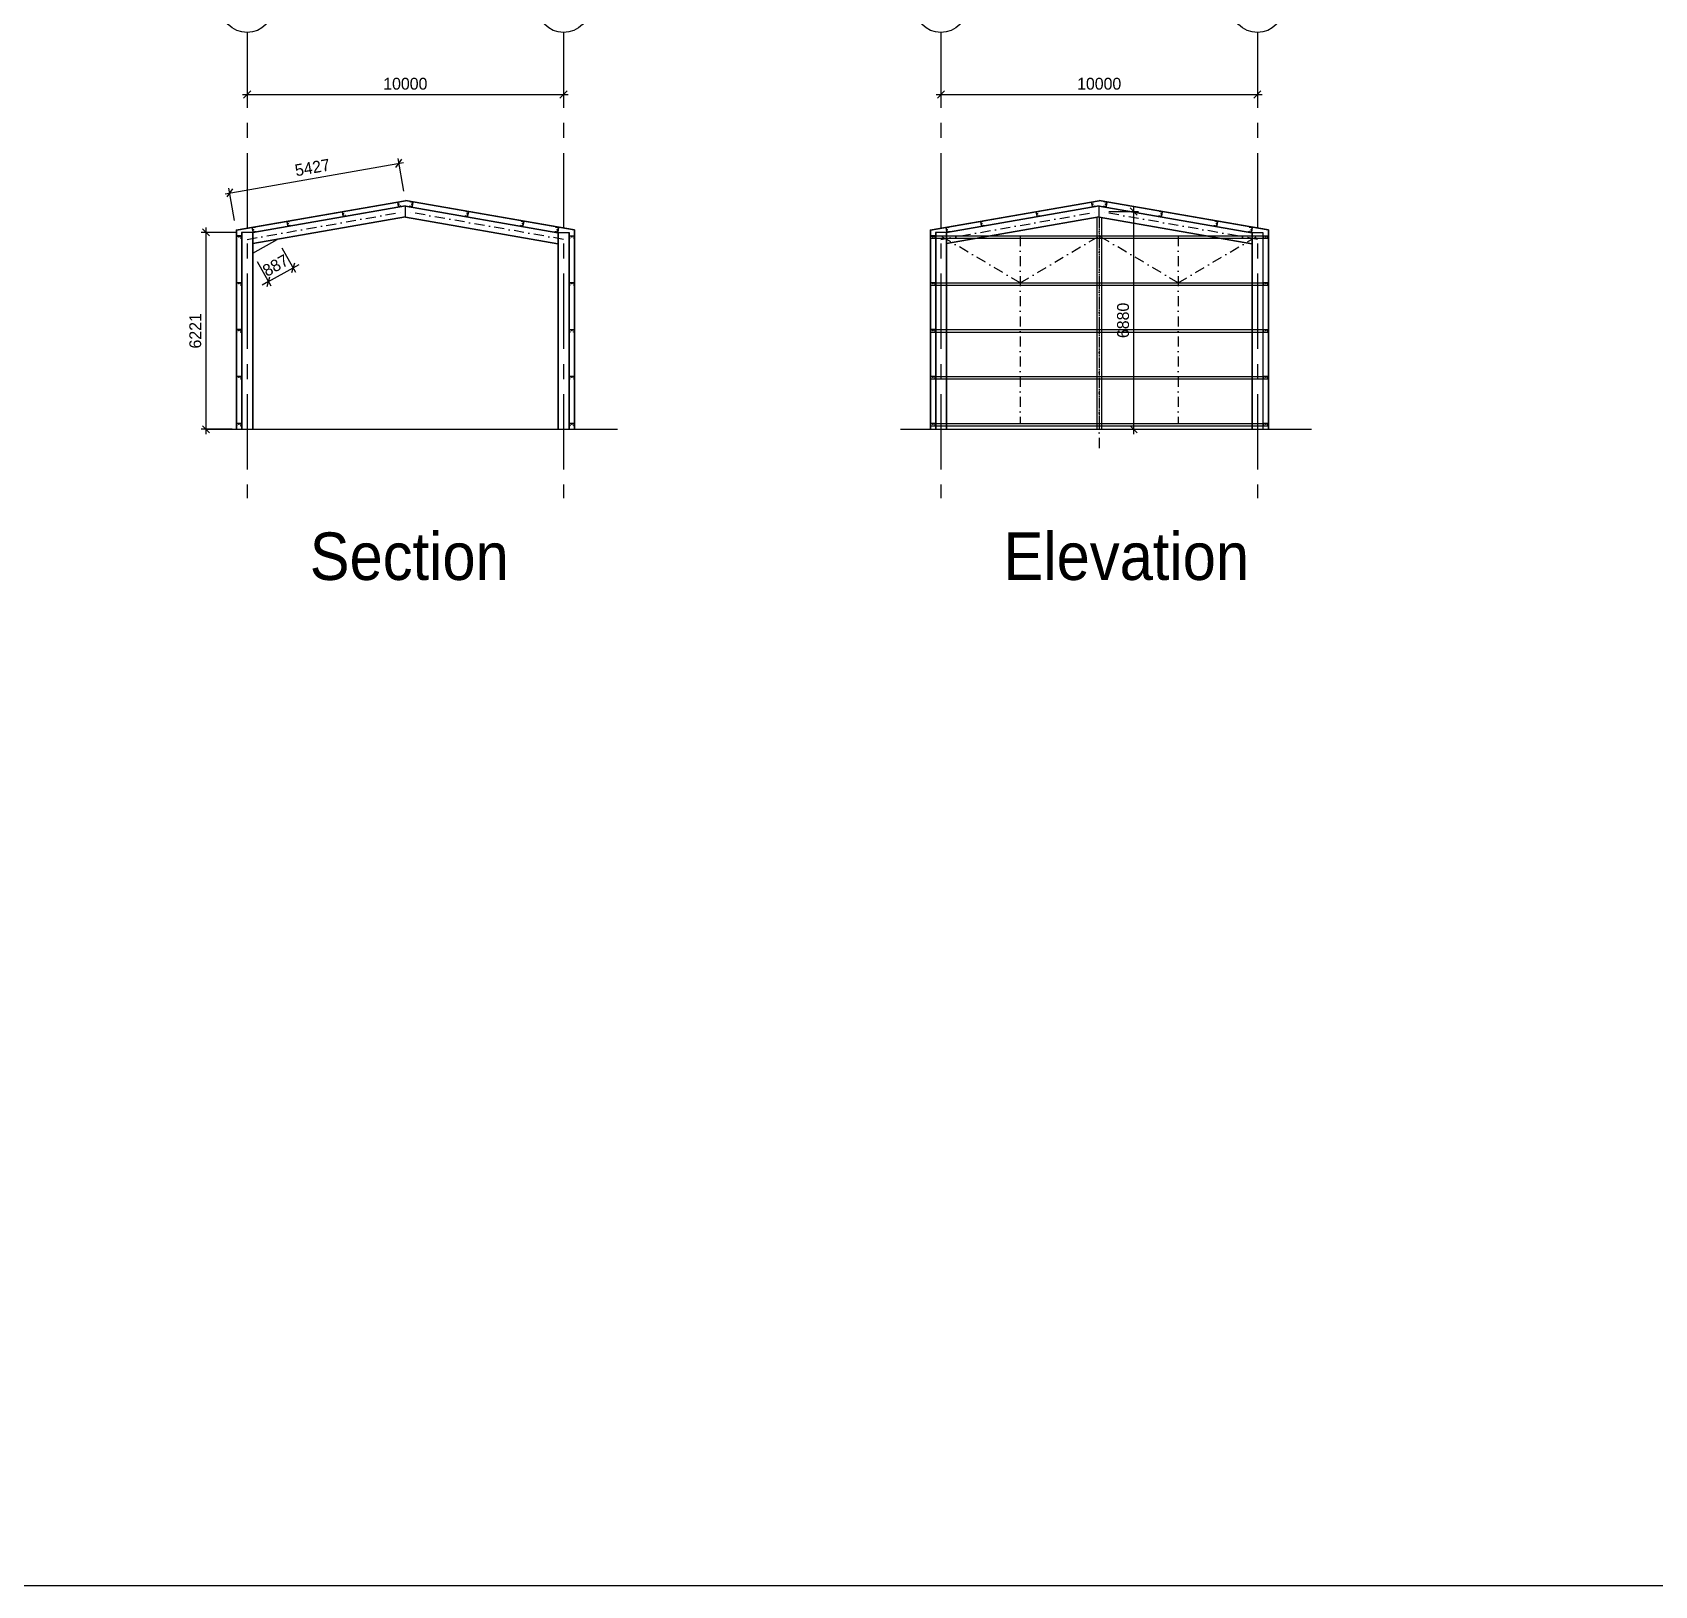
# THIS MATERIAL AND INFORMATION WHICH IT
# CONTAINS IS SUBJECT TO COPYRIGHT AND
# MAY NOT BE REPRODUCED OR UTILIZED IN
# Model space of a CAD drawing. Header units: millimetres. Extents: x 14826 to 271325, y -311366 to 51265.
# Drawn here: x 128045 to 179307, y -311366 to -262290 of the extents above; entities that cross this region are included whole.
import ezdxf

# ---------------------------------------------------------------- set-up
doc = ezdxf.new("R2010")
doc.units = ezdxf.units.MM
for name, pattern in [('CENTER', [50.8, 31.75, -6.35, 6.35, -6.35]), ('DASHDOT', [25.4, 12.7, -6.35, 0, -6.35]), ('Hidden', [7.14375, 4.7625, -2.38125])]:
    doc.linetypes.add(name, pattern=pattern)
for name, color, linetype in [('AFR-STEEL SECTIONS', 3, 'Continuous'), ('AUR-CENTRELINES', 6, 'DASHDOT'), ('AUR-DIMS', 7, 'Continuous'), ('AUR-GRID CIRC', 3, 'Continuous'), ('AUR-GRIDS', 7, 'CENTER'), ('AUR-SECTIONS', 3, 'Continuous')]:
    doc.layers.add(name, color=color, linetype=linetype)
doc.layers.add('G-ANNO-TEXT', color=7, linetype='Continuous', lineweight=9)
doc.styles.add('Arial_4', font='arial.ttf', dxfattribs={"width": 0.9, "height": 700})
doc.dimstyles.new('1-150', dxfattribs={"dimscale": 150, "dimtxt": 2.5, "dimasz": 1.5, "dimexe": 1, "dimexo": 2, "dimgap": 1, "dimtad": 1, "dimdec": 0, "dimzin": 0, "dimdsep": 46, "dimtxsty": 'Standard', "dimblk": 'OBLIQUE', "dimcen": 0, "dimdle": 1, "dimclrd": 7, "dimclre": 7, "dimclrt": 3, "dimadec": 0, "dimazin": 0, "dimtfac": 1, "dimtdec": 0, "dimtix": 1, "dimtmove": 2, "dimatfit": 0, "dimfxl": 6.5, "dimfxlon": 1, "dimtolj": 1, "dimtzin": 0, "dimarcsym": 0})

# ---------------------------------------------------------------- blocks, each defined once
blk = doc.blocks.new('_Oblique')
at = {"color": 0, "linetype": 'ByBlock', "lineweight": -2}
blk.add_line((-0.5, -0.5), (0.5, 0.5), dxfattribs=at)
blk = doc.blocks.new('*D188')
at = {"layer": 'AUR-DIMS', "color": 7, "lineweight": -2, "ltscale": 75, "transparency": 16777216}
for p, q in [((134829, -263449), (134829, -264400)), ((144829, -263944), (144829, -264400)), ((134679, -264250), (144979, -264250))]:
    blk.add_line(p, q, dxfattribs=at)
at = {"layer": 'Defpoints', "color": 0, "ltscale": 75, "transparency": 16777216}
for p in [(134829, -263149), (144829, -263644), (144829, -264250)]:
    blk.add_point(p, dxfattribs=at)
at = {"layer": 'AUR-DIMS', "color": 7, "lineweight": -2, "ltscale": 75, "transparency": 16777216, "xscale": 225, "yscale": 225, "zscale": 225, "rotation": 180}
blk.add_blockref('_Oblique', (134829, -264250), dxfattribs=at)
at = {"layer": 'AUR-DIMS', "color": 7, "lineweight": -2, "ltscale": 75, "transparency": 16777216, "xscale": 225, "yscale": 225, "zscale": 225}
blk.add_blockref('_Oblique', (144829, -264250), dxfattribs=at)
at = {"layer": 'AUR-DIMS', "color": 3, "ltscale": 75, "transparency": 16777216, "insert": (139829, -263913), "char_height": 375, "attachment_point": 5}
blk.add_mtext('\\A1;10000', dxfattribs=at)
blk = doc.blocks.new('*D193')
at = {"layer": 'AUR-DIMS', "color": 7, "lineweight": -2, "ltscale": 75, "transparency": 16777216}
for p, q in [((156756, -263449), (156756, -264400)), ((166756, -263944), (166756, -264400)), ((156606, -264250), (166906, -264250))]:
    blk.add_line(p, q, dxfattribs=at)
at = {"layer": 'Defpoints', "color": 0, "ltscale": 75, "transparency": 16777216}
for p in [(156756, -263149), (166756, -263644), (166756, -264250)]:
    blk.add_point(p, dxfattribs=at)
at = {"layer": 'AUR-DIMS', "color": 7, "lineweight": -2, "ltscale": 75, "transparency": 16777216, "xscale": 225, "yscale": 225, "zscale": 225, "rotation": 180}
blk.add_blockref('_Oblique', (156756, -264250), dxfattribs=at)
at = {"layer": 'AUR-DIMS', "color": 7, "lineweight": -2, "ltscale": 75, "transparency": 16777216, "xscale": 225, "yscale": 225, "zscale": 225}
blk.add_blockref('_Oblique', (166756, -264250), dxfattribs=at)
at = {"layer": 'AUR-DIMS', "color": 3, "ltscale": 75, "transparency": 16777216, "insert": (161756, -263913), "char_height": 375, "attachment_point": 5}
blk.add_mtext('\\A1;10000', dxfattribs=at)
blk = doc.blocks.new('*D198')
at = {"layer": 'AUR-DIMS', "color": 7, "lineweight": -2, "ltscale": 75, "transparency": 16777216}
for p, q in [((134505, -268608), (133380, -268608)), ((133530, -274979), (133530, -268458)), ((134353, -274829), (133380, -274829))]:
    blk.add_line(p, q, dxfattribs=at)
at = {"layer": 'Defpoints', "color": 0, "ltscale": 75, "transparency": 16777216}
for p in [(133530, -268608), (134829, -268608), (134653, -274829)]:
    blk.add_point(p, dxfattribs=at)
at = {"layer": 'AUR-DIMS', "color": 7, "lineweight": -2, "ltscale": 75, "transparency": 16777216, "xscale": 225, "yscale": 225, "zscale": 225}
for p, rotation in [((133530, -268608), 90), ((133530, -274829), 270)]:
    blk.add_blockref('_Oblique', p, dxfattribs=dict(at, rotation=rotation))
at = {"layer": 'AUR-DIMS', "color": 3, "ltscale": 75, "transparency": 16777216, "insert": (133193, -271719), "char_height": 375, "attachment_point": 5, "rotation": 90}
blk.add_mtext('\\A1;6221', dxfattribs=at)
blk = doc.blocks.new('*D199')
at = {"layer": 'AUR-DIMS', "color": 7, "lineweight": -2, "ltscale": 75, "transparency": 16777216}
for p, q in [((162056, -267949), (162999, -267949)), ((162849, -274979), (162849, -267799)), ((162129, -274829), (162999, -274829))]:
    blk.add_line(p, q, dxfattribs=at)
at = {"layer": 'Defpoints', "color": 0, "ltscale": 75, "transparency": 16777216}
for p in [(161756, -267949), (162849, -267949), (161829, -274829)]:
    blk.add_point(p, dxfattribs=at)
at = {"layer": 'AUR-DIMS', "color": 7, "lineweight": -2, "ltscale": 75, "transparency": 16777216, "xscale": 225, "yscale": 225, "zscale": 225}
for p, rotation in [((162849, -267949), 90), ((162849, -274829), 270)]:
    blk.add_blockref('_Oblique', p, dxfattribs=dict(at, rotation=rotation))
at = {"layer": 'AUR-DIMS', "color": 3, "ltscale": 75, "transparency": 16777216, "insert": (162512, -271389), "char_height": 375, "attachment_point": 5, "rotation": 90}
blk.add_mtext('\\A1;6880', dxfattribs=at)
blk = doc.blocks.new('*D200')
at = {"layer": 'AUR-DIMS', "color": 7, "lineweight": -2, "ltscale": 75, "transparency": 16777216}
for p, q in [((135925, -269097), (136354, -269862)), ((135152, -269530), (135580, -270295)), ((136280, -269731), (136477, -269621)), ((135507, -270164), (136280, -269731)), ((135507, -270164), (135310, -270274))]:
    blk.add_line(p, q, dxfattribs=at)
at = {"layer": 'Defpoints', "color": 0, "ltscale": 75, "transparency": 16777216}
for p in [(135779, -268835), (135005, -269268), (136280, -269731)]:
    blk.add_point(p, dxfattribs=at)
at = {"layer": 'AUR-DIMS', "color": 7, "lineweight": -2, "ltscale": 75, "transparency": 16777216, "xscale": 225, "yscale": 225, "zscale": 225}
for p, rotation in [((136280, -269731), 209.2401243243858), ((135507, -270164), 29.24012432438585)]:
    blk.add_blockref('_Oblique', p, dxfattribs=dict(at, rotation=rotation))
at = {"layer": 'AUR-DIMS', "color": 3, "ltscale": 75, "transparency": 16777216, "insert": (135729, -269653), "char_height": 375, "attachment_point": 5, "rotation": 29.2401}
blk.add_mtext('\\A1;887', dxfattribs=at)
blk = doc.blocks.new('*D202')
at = {"layer": 'AUR-DIMS', "color": 7, "lineweight": -2, "ltscale": 75, "transparency": 16777216}
for p, q in [((134131, -267385), (139772, -266400)), ((139778, -267303), (139599, -266278)), ((134432, -268236), (134253, -267211))]:
    blk.add_line(p, q, dxfattribs=at)
at = {"layer": 'Defpoints', "color": 0, "ltscale": 75, "transparency": 16777216}
for p in [(139625, -266426), (139829, -267598), (134483, -268531)]:
    blk.add_point(p, dxfattribs=at)
at = {"layer": 'AUR-DIMS', "color": 7, "lineweight": -2, "ltscale": 75, "transparency": 16777216, "xscale": 225, "yscale": 225, "zscale": 225}
for p, rotation in [((139625, -266426), 9.901306340445664), ((134279, -267359), 189.9013063404457)]:
    blk.add_blockref('_Oblique', p, dxfattribs=dict(at, rotation=rotation))
at = {"layer": 'AUR-DIMS', "color": 3, "ltscale": 75, "transparency": 16777216, "insert": (136894, -266560), "char_height": 375, "attachment_point": 5, "rotation": 9.9013}
blk.add_mtext('\\A1;5427', dxfattribs=at)

msp = doc.modelspace()

# ---------------------------------------------------------------- linework, layer by layer
at = {"color": 1}
for p, q in [((134483.3, -268531.4), (139829.3, -267598.3)), ((134493.3, -268539.8), (139829.3, -267608.4)), ((145175.3, -268531.4), (139829.3, -267598.3)), ((145165.3, -268539.8), (139829.3, -267608.4)), ((156410.4, -268531.4), (161756.4, -267598.3)), ((156420.4, -268539.8), (161756.4, -267608.4)), ((167102.4, -268531.4), (161756.4, -267598.3)), ((167092.4, -268539.8), (161756.4, -267608.4)), ((134483.3, -268531.4), (134483.3, -274829.4)), ((134493.3, -268539.8), (134493.3, -274829.4)), ((145165.3, -268539.8), (145165.3, -274829.4)), ((145175.3, -268531.4), (145175.3, -274829.4)), ((156410.4, -268531.4), (156410.4, -274829.4)), ((156420.4, -268539.8), (156420.4, -274829.4)), ((167092.4, -268539.8), (167092.4, -274829.4)), ((167102.4, -268531.4), (167102.4, -274829.4)), ((135005.3, -269268.2), (135778.9, -268835.2)), ((156425.4, -268720.9), (167087.4, -268720.9)), ((156425.4, -268795.9), (167087.4, -268795.9)), ((156425.4, -270201.2), (167087.4, -270201.2)), ((156425.4, -270276.2), (167087.4, -270276.2)), ((156425.4, -271681.4), (167087.4, -271681.4)), ((156425.4, -271756.4), (167087.4, -271756.4)), ((156425.4, -273161.7), (167087.4, -273161.7)), ((156425.4, -273236.7), (167087.4, -273236.7)), ((156425.4, -274641.9), (167087.4, -274641.9)), ((156425.4, -274716.9), (167087.4, -274716.9))]:
    msp.add_line(p, q, dxfattribs=at)
msp.add_lwpolyline([(239598.5, -223825.1), (26795.1, -223825.1), (26795.1, -311365.6), (239598.5, -311365.6)], close=True, dxfattribs=at)
at = {"layer": 'AFR-STEEL SECTIONS', "color": 3, "linetype": 'Continuous'}
for p, q in [((139829.3, -267770.8), (135005.3, -268612.9)), ((139829.3, -267780.7), (135005.3, -268622.7)), ((137837.9, -267961.1), (137862, -268099)), ((137864, -268098.7), (137839.9, -267960.8)), ((137906, -267944.1), (137842, -267955.3)), ((137842.3, -267957.3), (137906.4, -267946.1)), ((137931.5, -268089.9), (137867.4, -268101.1)), ((137867.8, -268103.1), (137931.8, -268091.9)), ((137909.8, -267948.5), (137912.4, -267963.3)), ((137914.4, -267963), (137911.8, -267948.2)), ((137912.4, -267963.3), (137914.4, -267963)), ((137933.3, -268071.3), (137931.3, -268071.7)), ((137931.3, -268071.7), (137933.9, -268086.5)), ((137935.9, -268086.1), (137933.3, -268071.3)), ((139588, -267655.6), (139612.1, -267793.5)), ((139614, -267793.2), (139590, -267655.3)), ((139656.1, -267638.7), (139592.1, -267649.8)), ((139592.4, -267651.8), (139656.4, -267640.6)), ((139681.5, -267784.5), (139617.5, -267795.6)), ((139617.9, -267797.6), (139681.9, -267786.4)), ((139659.9, -267643.1), (139662.5, -267657.8)), ((139664.5, -267657.5), (139661.9, -267642.7)), ((139662.5, -267657.8), (139664.5, -267657.5)), ((139683.4, -267765.9), (139681.4, -267766.2)), ((139681.4, -267766.2), (139684, -267781)), ((139686, -267780.6), (139683.4, -267765.9)), ((139829.3, -267770.8), (144653.3, -268612.9)), ((139829.3, -268128.2), (139829.3, -267770.8)), ((139829.3, -267780.7), (144653.3, -268622.7)), ((139972.7, -267780.6), (139975.3, -267765.9)), ((139977.3, -267766.2), (139974.7, -267781)), ((139975.3, -267765.9), (139977.3, -267766.2)), ((140040.8, -267797.6), (139976.8, -267786.4)), ((139977.1, -267784.5), (140041.2, -267795.6)), ((139994.2, -267657.5), (139996.8, -267642.7)), ((139996.2, -267657.8), (139994.2, -267657.5)), ((139998.8, -267643.1), (139996.2, -267657.8)), ((140066.3, -267651.8), (140002.2, -267640.6)), ((140002.6, -267638.7), (140066.6, -267649.8)), ((140044.6, -267793.2), (140068.7, -267655.3)), ((140070.7, -267655.6), (140046.6, -267793.5)), ((141722.8, -268086.1), (141725.4, -268071.3)), ((141727.3, -268071.7), (141724.8, -268086.5)), ((141725.4, -268071.3), (141727.3, -268071.7)), ((141790.9, -268103.1), (141726.8, -268091.9)), ((141727.2, -268089.9), (141791.2, -268101.1)), ((141744.3, -267963), (141746.9, -267948.2)), ((141746.2, -267963.3), (141744.3, -267963)), ((141748.8, -267948.5), (141746.2, -267963.3)), ((141816.3, -267957.3), (141752.3, -267946.1)), ((141752.6, -267944.1), (141816.7, -267955.3)), ((141794.7, -268098.7), (141818.8, -267960.8)), ((141820.7, -267961.1), (141796.7, -268099)), ((161756.4, -267770.8), (156932.4, -268612.9)), ((161756.4, -267780.7), (156932.4, -268622.7)), ((159765, -267961.1), (159789, -268099)), ((159791, -268098.7), (159766.9, -267960.8)), ((159833.1, -267944.1), (159769, -267955.3)), ((159769.4, -267957.3), (159833.4, -267946.1)), ((159858.5, -268089.9), (159794.5, -268101.1)), ((159794.8, -268103.1), (159858.8, -268091.9)), ((159836.9, -267948.5), (159839.4, -267963.3)), ((159841.4, -267963), (159838.8, -267948.2)), ((159839.4, -267963.3), (159841.4, -267963)), ((159860.3, -268071.3), (159858.4, -268071.7)), ((159858.4, -268071.7), (159860.9, -268086.5)), ((159862.9, -268086.1), (159860.3, -268071.3)), ((161515, -267655.6), (161539.1, -267793.5)), ((161541.1, -267793.2), (161517, -267655.3)), ((161583.1, -267638.7), (161519.1, -267649.8)), ((161519.4, -267651.8), (161583.5, -267640.6)), ((161608.6, -267784.5), (161544.5, -267795.6)), ((161544.9, -267797.6), (161608.9, -267786.4)), ((161586.9, -267643.1), (161589.5, -267657.8)), ((161591.5, -267657.5), (161588.9, -267642.7)), ((161589.5, -267657.8), (161591.5, -267657.5)), ((161610.4, -267765.9), (161608.4, -267766.2)), ((161608.4, -267766.2), (161611, -267781)), ((161613, -267780.6), (161610.4, -267765.9)), ((161756.4, -267770.8), (166580.4, -268612.9)), ((161756.4, -268128.2), (161756.4, -267770.8)), ((161756.4, -267780.7), (166580.4, -268622.7)), ((161899.7, -267780.6), (161902.3, -267765.9)), ((161904.3, -267766.2), (161901.7, -267781)), ((161902.3, -267765.9), (161904.3, -267766.2)), ((161967.8, -267797.6), (161903.8, -267786.4)), ((161904.1, -267784.5), (161968.2, -267795.6)), ((161921.2, -267657.5), (161923.8, -267642.7)), ((161923.2, -267657.8), (161921.2, -267657.5)), ((161925.8, -267643.1), (161923.2, -267657.8)), ((161993.3, -267651.8), (161929.3, -267640.6)), ((161929.6, -267638.7), (161993.6, -267649.8)), ((161971.7, -267793.2), (161995.7, -267655.3)), ((161997.7, -267655.6), (161973.6, -267793.5)), ((163649.8, -268086.1), (163652.4, -268071.3)), ((163654.4, -268071.7), (163651.8, -268086.5)), ((163652.4, -268071.3), (163654.4, -268071.7)), ((163717.9, -268103.1), (163653.9, -268091.9)), ((163654.2, -268089.9), (163718.2, -268101.1)), ((163671.3, -267963), (163673.9, -267948.2)), ((163673.3, -267963.3), (163671.3, -267963)), ((163675.8, -267948.5), (163673.3, -267963.3)), ((163743.4, -267957.3), (163679.3, -267946.1)), ((163679.7, -267944.1), (163743.7, -267955.3)), ((163721.7, -268098.7), (163745.8, -267960.8)), ((163747.8, -267961.1), (163723.7, -268099)), ((134653.3, -268608.4), (134653.3, -274829.4)), ((135005.3, -268608.4), (134653.3, -268608.4)), ((134663, -268608.4), (134663, -274829.4)), ((134990, -268458.2), (135014.1, -268596.1)), ((135016, -268595.8), (134992, -268457.9)), ((135058.1, -268441.2), (134994.1, -268452.4)), ((134994.4, -268454.4), (135058.4, -268443.2)), ((134995.6, -268608.4), (134995.6, -274829.4)), ((139829.3, -268118.3), (135005.3, -268960.3)), ((139829.3, -268128.2), (135005.3, -268970.2)), ((135005.3, -268608.4), (135005.3, -274829.4)), ((135083.5, -268587), (135019.5, -268598.2)), ((135019.8, -268600.2), (135083.9, -268589)), ((135061.9, -268445.7), (135064.5, -268460.4)), ((135066.4, -268460.1), (135063.9, -268445.3)), ((135064.5, -268460.4), (135066.4, -268460.1)), ((135085.4, -268568.5), (135083.4, -268568.8)), ((135083.4, -268568.8), (135086, -268583.6)), ((135087.9, -268583.2), (135085.4, -268568.5)), ((136087.6, -268266.6), (136111.7, -268404.5)), ((136113.7, -268404.2), (136089.6, -268266.3)), ((136155.7, -268249.6), (136091.7, -268260.8)), ((136092.1, -268262.8), (136156.1, -268251.6)), ((136181.2, -268395.4), (136117.2, -268406.6)), ((136117.5, -268408.6), (136181.5, -268397.4)), ((136159.6, -268254.1), (136162.1, -268268.8)), ((136164.1, -268268.5), (136161.5, -268253.7)), ((136162.1, -268268.8), (136164.1, -268268.5)), ((136183, -268376.9), (136181.1, -268377.2)), ((136181.1, -268377.2), (136183.6, -268392)), ((136185.6, -268391.6), (136183, -268376.9)), ((139829.3, -268118.3), (144653.3, -268960.3)), ((139829.3, -268128.2), (144653.3, -268970.2)), ((143473.1, -268391.6), (143475.6, -268376.9)), ((143477.6, -268377.2), (143475, -268392)), ((143475.6, -268376.9), (143477.6, -268377.2)), ((143541.2, -268408.6), (143477.1, -268397.4)), ((143477.5, -268395.4), (143541.5, -268406.6)), ((143494.6, -268268.5), (143497.1, -268253.7)), ((143496.5, -268268.8), (143494.6, -268268.5)), ((143499.1, -268254.1), (143496.5, -268268.8)), ((143566.6, -268262.8), (143502.6, -268251.6)), ((143502.9, -268249.6), (143567, -268260.8)), ((143545, -268404.2), (143569.1, -268266.3)), ((143571, -268266.6), (143547, -268404.5)), ((144570.7, -268583.2), (144573.3, -268568.5)), ((144575.3, -268568.8), (144572.7, -268583.6)), ((144573.3, -268568.5), (144575.3, -268568.8)), ((144638.8, -268600.2), (144574.8, -268589)), ((144575.1, -268587), (144639.2, -268598.2)), ((144592.2, -268460.1), (144594.8, -268445.3)), ((144594.2, -268460.4), (144592.2, -268460.1)), ((144596.8, -268445.7), (144594.2, -268460.4)), ((144664.3, -268454.4), (144600.2, -268443.2)), ((144600.6, -268441.2), (144664.6, -268452.4)), ((144642.6, -268595.8), (144666.7, -268457.9)), ((144668.7, -268458.2), (144644.6, -268596.1)), ((144653.3, -268608.4), (144653.3, -274829.4)), ((144653.3, -268608.4), (145005.3, -268608.4)), ((144663, -268608.4), (144663, -274829.4)), ((144995.6, -268608.4), (144995.6, -274829.4)), ((145005.3, -268608.4), (145005.3, -274829.4)), ((156580.4, -268608.4), (156580.4, -274829.4)), ((156932.4, -268608.4), (156580.4, -268608.4)), ((156590.1, -268608.4), (156590.1, -274829.4)), ((156917, -268458.2), (156941.1, -268596.1)), ((156943, -268595.8), (156919, -268457.9)), ((156985.1, -268441.2), (156921.1, -268452.4)), ((156921.4, -268454.4), (156985.4, -268443.2)), ((156922.7, -268608.4), (156922.7, -274829.4)), ((161756.4, -268118.3), (156932.4, -268960.3)), ((161756.4, -268128.2), (156932.4, -268970.2)), ((156932.4, -268608.4), (156932.4, -274829.4)), ((157010.6, -268587), (156946.5, -268598.2)), ((156946.9, -268600.2), (157010.9, -268589)), ((156988.9, -268445.7), (156991.5, -268460.4)), ((156993.5, -268460.1), (156990.9, -268445.3)), ((156991.5, -268460.4), (156993.5, -268460.1)), ((157012.4, -268568.5), (157010.4, -268568.8)), ((157010.4, -268568.8), (157013, -268583.6)), ((157015, -268583.2), (157012.4, -268568.5)), ((158014.7, -268266.6), (158038.7, -268404.5)), ((158040.7, -268404.2), (158016.6, -268266.3)), ((158082.8, -268249.6), (158018.7, -268260.8)), ((158019.1, -268262.8), (158083.1, -268251.6)), ((158108.2, -268395.4), (158044.2, -268406.6)), ((158044.5, -268408.6), (158108.6, -268397.4)), ((158086.6, -268254.1), (158089.2, -268268.8)), ((158091.1, -268268.5), (158088.6, -268253.7)), ((158089.2, -268268.8), (158091.1, -268268.5)), ((158110, -268376.9), (158108.1, -268377.2)), ((158108.1, -268377.2), (158110.7, -268392)), ((158112.6, -268391.6), (158110, -268376.9)), ((161683.3, -268140.9), (161683.3, -274829.4)), ((161756.4, -268118.3), (166580.4, -268960.3)), ((161756.4, -268128.2), (166580.4, -268970.2)), ((161829.4, -268140.9), (161829.4, -274829.4)), ((165400.1, -268391.6), (165402.7, -268376.9)), ((165404.6, -268377.2), (165402.1, -268392)), ((165402.7, -268376.9), (165404.6, -268377.2)), ((165468.2, -268408.6), (165404.2, -268397.4)), ((165404.5, -268395.4), (165468.5, -268406.6)), ((165421.6, -268268.5), (165424.2, -268253.7)), ((165423.6, -268268.8), (165421.6, -268268.5)), ((165426.1, -268254.1), (165423.6, -268268.8)), ((165493.6, -268262.8), (165429.6, -268251.6)), ((165429.9, -268249.6), (165494, -268260.8)), ((165472, -268404.2), (165496.1, -268266.3)), ((165498, -268266.6), (165474, -268404.5)), ((166497.8, -268583.2), (166500.3, -268568.5)), ((166502.3, -268568.8), (166499.7, -268583.6)), ((166500.3, -268568.5), (166502.3, -268568.8)), ((166565.9, -268600.2), (166501.8, -268589)), ((166502.2, -268587), (166566.2, -268598.2)), ((166519.2, -268460.1), (166521.8, -268445.3)), ((166521.2, -268460.4), (166519.2, -268460.1)), ((166523.8, -268445.7), (166521.2, -268460.4)), ((166591.3, -268454.4), (166527.3, -268443.2)), ((166527.6, -268441.2), (166591.6, -268452.4)), ((166569.7, -268595.8), (166593.7, -268457.9)), ((166595.7, -268458.2), (166571.6, -268596.1)), ((166580.4, -268608.4), (166580.4, -274829.4)), ((166580.4, -268608.4), (166932.4, -268608.4)), ((166590.1, -268608.4), (166590.1, -274829.4)), ((166922.7, -268608.4), (166922.7, -274829.4)), ((166932.4, -268608.4), (166932.4, -274829.4)), ((134493.3, -268725.9), (134493.3, -268790.9)), ((134495.3, -268790.9), (134495.3, -268725.9)), ((134638.3, -268720.9), (134498.3, -268720.9)), ((134498.3, -268722.9), (134638.3, -268722.9)), ((134513.3, -268793.9), (134498.3, -268793.9)), ((134498.3, -268795.9), (134513.3, -268795.9)), ((134513.3, -268795.9), (134513.3, -268793.9)), ((134638.3, -268793.9), (134623.3, -268793.9)), ((134623.3, -268793.9), (134623.3, -268795.9)), ((134623.3, -268795.9), (134638.3, -268795.9)), ((134641.3, -268725.9), (134641.3, -268790.9)), ((134643.3, -268790.9), (134643.3, -268725.9)), ((145015.3, -268790.9), (145015.3, -268725.9)), ((145017.3, -268725.9), (145017.3, -268790.9)), ((145020.3, -268720.9), (145160.3, -268720.9)), ((145160.3, -268722.9), (145020.3, -268722.9)), ((145020.3, -268793.9), (145035.3, -268793.9)), ((145035.3, -268795.9), (145020.3, -268795.9)), ((145035.3, -268793.9), (145035.3, -268795.9)), ((145145.3, -268795.9), (145145.3, -268793.9)), ((145145.3, -268793.9), (145160.3, -268793.9)), ((145160.3, -268795.9), (145145.3, -268795.9)), ((145163.3, -268790.9), (145163.3, -268725.9)), ((145165.3, -268725.9), (145165.3, -268790.9)), ((156420.4, -268725.9), (156420.4, -268790.9)), ((156422.4, -268790.9), (156422.4, -268725.9)), ((156565.4, -268720.9), (156425.4, -268720.9)), ((156425.4, -268722.9), (156565.4, -268722.9)), ((156440.4, -268793.9), (156425.4, -268793.9)), ((156425.4, -268795.9), (156440.4, -268795.9)), ((156440.4, -268795.9), (156440.4, -268793.9)), ((156565.4, -268793.9), (156550.4, -268793.9)), ((156550.4, -268793.9), (156550.4, -268795.9)), ((156550.4, -268795.9), (156565.4, -268795.9)), ((156568.4, -268725.9), (156568.4, -268790.9)), ((156570.4, -268790.9), (156570.4, -268725.9)), ((166942.4, -268790.9), (166942.4, -268725.9)), ((166944.4, -268725.9), (166944.4, -268790.9)), ((166947.4, -268720.9), (167087.4, -268720.9)), ((167087.4, -268722.9), (166947.4, -268722.9)), ((166947.4, -268793.9), (166962.4, -268793.9)), ((166962.4, -268795.9), (166947.4, -268795.9)), ((166962.4, -268793.9), (166962.4, -268795.9)), ((167072.4, -268795.9), (167072.4, -268793.9)), ((167072.4, -268793.9), (167087.4, -268793.9)), ((167087.4, -268795.9), (167072.4, -268795.9)), ((167090.4, -268790.9), (167090.4, -268725.9)), ((167092.4, -268725.9), (167092.4, -268790.9)), ((134493.3, -270206.2), (134493.3, -270271.2)), ((134495.3, -270271.2), (134495.3, -270206.2)), ((134638.3, -270201.2), (134498.3, -270201.2)), ((134498.3, -270203.2), (134638.3, -270203.2)), ((134513.3, -270274.2), (134498.3, -270274.2)), ((134498.3, -270276.2), (134513.3, -270276.2)), ((134513.3, -270276.2), (134513.3, -270274.2)), ((134638.3, -270274.2), (134623.3, -270274.2)), ((134623.3, -270274.2), (134623.3, -270276.2)), ((134623.3, -270276.2), (134638.3, -270276.2)), ((134641.3, -270206.2), (134641.3, -270271.2)), ((134643.3, -270271.2), (134643.3, -270206.2)), ((145015.3, -270271.2), (145015.3, -270206.2)), ((145017.3, -270206.2), (145017.3, -270271.2)), ((145020.3, -270201.2), (145160.3, -270201.2)), ((145160.3, -270203.2), (145020.3, -270203.2)), ((145020.3, -270274.2), (145035.3, -270274.2)), ((145035.3, -270276.2), (145020.3, -270276.2)), ((145035.3, -270274.2), (145035.3, -270276.2)), ((145145.3, -270276.2), (145145.3, -270274.2)), ((145145.3, -270274.2), (145160.3, -270274.2)), ((145160.3, -270276.2), (145145.3, -270276.2)), ((145163.3, -270271.2), (145163.3, -270206.2)), ((145165.3, -270206.2), (145165.3, -270271.2)), ((156420.4, -270206.2), (156420.4, -270271.2)), ((156422.4, -270271.2), (156422.4, -270206.2)), ((156565.4, -270201.2), (156425.4, -270201.2)), ((156425.4, -270203.2), (156565.4, -270203.2)), ((156440.4, -270274.2), (156425.4, -270274.2)), ((156425.4, -270276.2), (156440.4, -270276.2)), ((156440.4, -270276.2), (156440.4, -270274.2)), ((156565.4, -270274.2), (156550.4, -270274.2)), ((156550.4, -270274.2), (156550.4, -270276.2)), ((156550.4, -270276.2), (156565.4, -270276.2)), ((156568.4, -270206.2), (156568.4, -270271.2)), ((156570.4, -270271.2), (156570.4, -270206.2)), ((166942.4, -270271.2), (166942.4, -270206.2)), ((166944.4, -270206.2), (166944.4, -270271.2)), ((166947.4, -270201.2), (167087.4, -270201.2)), ((167087.4, -270203.2), (166947.4, -270203.2)), ((166947.4, -270274.2), (166962.4, -270274.2)), ((166962.4, -270276.2), (166947.4, -270276.2)), ((166962.4, -270274.2), (166962.4, -270276.2)), ((167072.4, -270276.2), (167072.4, -270274.2)), ((167072.4, -270274.2), (167087.4, -270274.2)), ((167087.4, -270276.2), (167072.4, -270276.2)), ((167090.4, -270271.2), (167090.4, -270206.2)), ((167092.4, -270206.2), (167092.4, -270271.2)), ((134493.3, -271686.4), (134493.3, -271751.4)), ((134495.3, -271751.4), (134495.3, -271686.4)), ((134638.3, -271681.4), (134498.3, -271681.4)), ((134498.3, -271683.4), (134638.3, -271683.4)), ((134641.3, -271686.4), (134641.3, -271751.4)), ((134643.3, -271751.4), (134643.3, -271686.4)), ((145015.3, -271751.4), (145015.3, -271686.4)), ((145017.3, -271686.4), (145017.3, -271751.4)), ((145020.3, -271681.4), (145160.3, -271681.4)), ((145160.3, -271683.4), (145020.3, -271683.4)), ((145163.3, -271751.4), (145163.3, -271686.4)), ((145165.3, -271686.4), (145165.3, -271751.4)), ((156420.4, -271686.4), (156420.4, -271751.4)), ((156422.4, -271751.4), (156422.4, -271686.4)), ((156565.4, -271681.4), (156425.4, -271681.4)), ((156425.4, -271683.4), (156565.4, -271683.4)), ((156568.4, -271686.4), (156568.4, -271751.4)), ((156570.4, -271751.4), (156570.4, -271686.4)), ((166942.4, -271751.4), (166942.4, -271686.4)), ((166944.4, -271686.4), (166944.4, -271751.4)), ((166947.4, -271681.4), (167087.4, -271681.4)), ((167087.4, -271683.4), (166947.4, -271683.4)), ((167090.4, -271751.4), (167090.4, -271686.4)), ((167092.4, -271686.4), (167092.4, -271751.4)), ((134513.3, -271754.4), (134498.3, -271754.4)), ((134498.3, -271756.4), (134513.3, -271756.4)), ((134513.3, -271756.4), (134513.3, -271754.4)), ((134638.3, -271754.4), (134623.3, -271754.4)), ((134623.3, -271754.4), (134623.3, -271756.4)), ((134623.3, -271756.4), (134638.3, -271756.4)), ((145020.3, -271754.4), (145035.3, -271754.4)), ((145035.3, -271756.4), (145020.3, -271756.4)), ((145035.3, -271754.4), (145035.3, -271756.4)), ((145145.3, -271756.4), (145145.3, -271754.4)), ((145145.3, -271754.4), (145160.3, -271754.4)), ((145160.3, -271756.4), (145145.3, -271756.4)), ((156440.4, -271754.4), (156425.4, -271754.4)), ((156425.4, -271756.4), (156440.4, -271756.4)), ((156440.4, -271756.4), (156440.4, -271754.4)), ((156565.4, -271754.4), (156550.4, -271754.4)), ((156550.4, -271754.4), (156550.4, -271756.4)), ((156550.4, -271756.4), (156565.4, -271756.4)), ((166947.4, -271754.4), (166962.4, -271754.4)), ((166962.4, -271756.4), (166947.4, -271756.4)), ((166962.4, -271754.4), (166962.4, -271756.4)), ((167072.4, -271756.4), (167072.4, -271754.4)), ((167072.4, -271754.4), (167087.4, -271754.4)), ((167087.4, -271756.4), (167072.4, -271756.4)), ((134493.3, -273166.7), (134493.3, -273231.7)), ((134495.3, -273231.7), (134495.3, -273166.7)), ((134638.3, -273161.7), (134498.3, -273161.7)), ((134498.3, -273163.7), (134638.3, -273163.7)), ((134641.3, -273166.7), (134641.3, -273231.7)), ((134643.3, -273231.7), (134643.3, -273166.7)), ((145015.3, -273231.7), (145015.3, -273166.7)), ((145017.3, -273166.7), (145017.3, -273231.7)), ((145020.3, -273161.7), (145160.3, -273161.7)), ((145160.3, -273163.7), (145020.3, -273163.7)), ((145163.3, -273231.7), (145163.3, -273166.7)), ((145165.3, -273166.7), (145165.3, -273231.7)), ((156420.4, -273166.7), (156420.4, -273231.7)), ((156422.4, -273231.7), (156422.4, -273166.7)), ((156565.4, -273161.7), (156425.4, -273161.7)), ((156425.4, -273163.7), (156565.4, -273163.7)), ((156568.4, -273166.7), (156568.4, -273231.7)), ((156570.4, -273231.7), (156570.4, -273166.7)), ((166942.4, -273231.7), (166942.4, -273166.7)), ((166944.4, -273166.7), (166944.4, -273231.7)), ((166947.4, -273161.7), (167087.4, -273161.7)), ((167087.4, -273163.7), (166947.4, -273163.7)), ((167090.4, -273231.7), (167090.4, -273166.7)), ((167092.4, -273166.7), (167092.4, -273231.7)), ((134513.3, -273234.7), (134498.3, -273234.7)), ((134498.3, -273236.7), (134513.3, -273236.7)), ((134513.3, -273236.7), (134513.3, -273234.7)), ((134638.3, -273234.7), (134623.3, -273234.7)), ((134623.3, -273234.7), (134623.3, -273236.7)), ((134623.3, -273236.7), (134638.3, -273236.7)), ((145020.3, -273234.7), (145035.3, -273234.7)), ((145035.3, -273236.7), (145020.3, -273236.7)), ((145035.3, -273234.7), (145035.3, -273236.7)), ((145145.3, -273236.7), (145145.3, -273234.7)), ((145145.3, -273234.7), (145160.3, -273234.7)), ((145160.3, -273236.7), (145145.3, -273236.7)), ((156440.4, -273234.7), (156425.4, -273234.7)), ((156425.4, -273236.7), (156440.4, -273236.7)), ((156440.4, -273236.7), (156440.4, -273234.7)), ((156565.4, -273234.7), (156550.4, -273234.7)), ((156550.4, -273234.7), (156550.4, -273236.7)), ((156550.4, -273236.7), (156565.4, -273236.7)), ((166947.4, -273234.7), (166962.4, -273234.7)), ((166962.4, -273236.7), (166947.4, -273236.7)), ((166962.4, -273234.7), (166962.4, -273236.7)), ((167072.4, -273236.7), (167072.4, -273234.7)), ((167072.4, -273234.7), (167087.4, -273234.7)), ((167087.4, -273236.7), (167072.4, -273236.7)), ((134493.3, -274646.9), (134493.3, -274711.9)), ((134495.3, -274711.9), (134495.3, -274646.9)), ((134638.3, -274641.9), (134498.3, -274641.9)), ((134498.3, -274643.9), (134638.3, -274643.9)), ((134513.3, -274714.9), (134498.3, -274714.9)), ((134498.3, -274716.9), (134513.3, -274716.9)), ((134513.3, -274716.9), (134513.3, -274714.9)), ((134638.3, -274714.9), (134623.3, -274714.9)), ((134623.3, -274714.9), (134623.3, -274716.9)), ((134623.3, -274716.9), (134638.3, -274716.9)), ((134641.3, -274646.9), (134641.3, -274711.9)), ((134643.3, -274711.9), (134643.3, -274646.9)), ((145015.3, -274711.9), (145015.3, -274646.9)), ((145017.3, -274646.9), (145017.3, -274711.9)), ((145020.3, -274641.9), (145160.3, -274641.9)), ((145160.3, -274643.9), (145020.3, -274643.9)), ((145020.3, -274714.9), (145035.3, -274714.9)), ((145035.3, -274716.9), (145020.3, -274716.9)), ((145035.3, -274714.9), (145035.3, -274716.9)), ((145145.3, -274716.9), (145145.3, -274714.9)), ((145145.3, -274714.9), (145160.3, -274714.9)), ((145160.3, -274716.9), (145145.3, -274716.9)), ((145163.3, -274711.9), (145163.3, -274646.9)), ((145165.3, -274646.9), (145165.3, -274711.9)), ((156420.4, -274646.9), (156420.4, -274711.9)), ((156422.4, -274711.9), (156422.4, -274646.9)), ((156565.4, -274641.9), (156425.4, -274641.9)), ((156425.4, -274643.9), (156565.4, -274643.9)), ((156440.4, -274714.9), (156425.4, -274714.9)), ((156425.4, -274716.9), (156440.4, -274716.9)), ((156440.4, -274716.9), (156440.4, -274714.9)), ((156565.4, -274714.9), (156550.4, -274714.9)), ((156550.4, -274714.9), (156550.4, -274716.9)), ((156550.4, -274716.9), (156565.4, -274716.9)), ((156568.4, -274646.9), (156568.4, -274711.9)), ((156570.4, -274711.9), (156570.4, -274646.9)), ((166942.4, -274711.9), (166942.4, -274646.9)), ((166944.4, -274646.9), (166944.4, -274711.9)), ((166947.4, -274641.9), (167087.4, -274641.9)), ((167087.4, -274643.9), (166947.4, -274643.9)), ((166947.4, -274714.9), (166962.4, -274714.9)), ((166962.4, -274716.9), (166947.4, -274716.9)), ((166962.4, -274714.9), (166962.4, -274716.9)), ((167072.4, -274716.9), (167072.4, -274714.9)), ((167072.4, -274714.9), (167087.4, -274714.9)), ((167087.4, -274716.9), (167072.4, -274716.9)), ((167090.4, -274711.9), (167090.4, -274646.9)), ((167092.4, -274646.9), (167092.4, -274711.9))]:
    msp.add_line(p, q, dxfattribs=at)
for centre, radius, start, end in [((137842.9, -267960.2), 5, 99.90131, 189.90131), ((137842.9, -267960.2), 3, 99.90131, 189.90131), ((137866.9, -268098.2), 5, 189.90131, 279.90131), ((137866.9, -268098.2), 3, 189.90131, 279.90131), ((137906.9, -267949.1), 5, 9.90131, 99.90131), ((137906.9, -267949.1), 3, 9.90131, 99.90131), ((137931, -268087), 3, 279.90131, 9.90131), ((137931, -268087), 5, 279.90131, 9.90131), ((139592.9, -267654.8), 5, 99.90131, 189.90131), ((139592.9, -267654.8), 3, 99.90131, 189.90131), ((139617, -267792.7), 5, 189.90131, 279.90131), ((139617, -267792.7), 3, 189.90131, 279.90131), ((139657, -267643.6), 5, 9.90131, 99.90131), ((139657, -267643.6), 3, 9.90131, 99.90131), ((139681, -267781.5), 3, 279.90131, 9.90131), ((139681, -267781.5), 5, 279.90131, 9.90131), ((139977.6, -267781.5), 5, 170.09869, 260.09869), ((139977.6, -267781.5), 3, 170.09869, 260.09869), ((140001.7, -267643.6), 5, 80.09869, 170.09869), ((140001.7, -267643.6), 3, 80.09869, 170.09869), ((140041.7, -267792.7), 5, 260.09869, 350.09869), ((140041.7, -267792.7), 3, 260.09869, 350.09869), ((140065.7, -267654.8), 3, 350.09869, 80.09869), ((140065.7, -267654.8), 5, 350.09869, 80.09869), ((141727.7, -268087), 5, 170.09869, 260.09869), ((141727.7, -268087), 3, 170.09869, 260.09869), ((141751.8, -267949.1), 5, 80.09869, 170.09869), ((141751.8, -267949.1), 3, 80.09869, 170.09869), ((141791.7, -268098.2), 5, 260.09869, 350.09869), ((141791.7, -268098.2), 3, 260.09869, 350.09869), ((141815.8, -267960.2), 3, 350.09869, 80.09869), ((141815.8, -267960.2), 5, 350.09869, 80.09869), ((159769.9, -267960.2), 5, 99.90131, 189.90131), ((159769.9, -267960.2), 3, 99.90131, 189.90131), ((159794, -268098.2), 5, 189.90131, 279.90131), ((159794, -268098.2), 3, 189.90131, 279.90131), ((159833.9, -267949.1), 5, 9.90131, 99.90131), ((159833.9, -267949.1), 3, 9.90131, 99.90131), ((159858, -268087), 3, 279.90131, 9.90131), ((159858, -268087), 5, 279.90131, 9.90131), ((161519.9, -267654.8), 5, 99.90131, 189.90131), ((161519.9, -267654.8), 3, 99.90131, 189.90131), ((161544, -267792.7), 5, 189.90131, 279.90131), ((161544, -267792.7), 3, 189.90131, 279.90131), ((161584, -267643.6), 5, 9.90131, 99.90131), ((161584, -267643.6), 3, 9.90131, 99.90131), ((161608.1, -267781.5), 3, 279.90131, 9.90131), ((161608.1, -267781.5), 5, 279.90131, 9.90131), ((161904.7, -267781.5), 5, 170.09869, 260.09869), ((161904.7, -267781.5), 3, 170.09869, 260.09869), ((161928.7, -267643.6), 5, 80.09869, 170.09869), ((161928.7, -267643.6), 3, 80.09869, 170.09869), ((161968.7, -267792.7), 5, 260.09869, 350.09869), ((161968.7, -267792.7), 3, 260.09869, 350.09869), ((161992.8, -267654.8), 3, 350.09869, 80.09869), ((161992.8, -267654.8), 5, 350.09869, 80.09869), ((163654.7, -268087), 5, 170.09869, 260.09869), ((163654.7, -268087), 3, 170.09869, 260.09869), ((163678.8, -267949.1), 5, 80.09869, 170.09869), ((163678.8, -267949.1), 3, 80.09869, 170.09869), ((163718.8, -268098.2), 5, 260.09869, 350.09869), ((163718.8, -268098.2), 3, 260.09869, 350.09869), ((163742.8, -267960.2), 3, 350.09869, 80.09869), ((163742.8, -267960.2), 5, 350.09869, 80.09869), ((134994.9, -268457.3), 5, 99.90131, 189.90131), ((134994.9, -268457.3), 3, 99.90131, 189.90131), ((135019, -268595.3), 5, 189.90131, 279.90131), ((135019, -268595.3), 3, 189.90131, 279.90131), ((135058.9, -268446.2), 5, 9.90131, 99.90131), ((135058.9, -268446.2), 3, 9.90131, 99.90131), ((135083, -268584.1), 3, 279.90131, 9.90131), ((135083, -268584.1), 5, 279.90131, 9.90131), ((136092.6, -268265.7), 5, 99.90131, 189.90131), ((136092.6, -268265.7), 3, 99.90131, 189.90131), ((136116.6, -268403.7), 5, 189.90131, 279.90131), ((136116.6, -268403.7), 3, 189.90131, 279.90131), ((136156.6, -268254.6), 5, 9.90131, 99.90131), ((136156.6, -268254.6), 3, 9.90131, 99.90131), ((136180.7, -268392.5), 3, 279.90131, 9.90131), ((136180.7, -268392.5), 5, 279.90131, 9.90131), ((143478, -268392.5), 5, 170.09869, 260.09869), ((143478, -268392.5), 3, 170.09869, 260.09869), ((143502.1, -268254.6), 5, 80.09869, 170.09869), ((143502.1, -268254.6), 3, 80.09869, 170.09869), ((143542, -268403.7), 5, 260.09869, 350.09869), ((143542, -268403.7), 3, 260.09869, 350.09869), ((143566.1, -268265.7), 3, 350.09869, 80.09869), ((143566.1, -268265.7), 5, 350.09869, 80.09869), ((144575.7, -268584.1), 5, 170.09869, 260.09869), ((144575.7, -268584.1), 3, 170.09869, 260.09869), ((144599.7, -268446.2), 5, 80.09869, 170.09869), ((144599.7, -268446.2), 3, 80.09869, 170.09869), ((144639.7, -268595.3), 5, 260.09869, 350.09869), ((144639.7, -268595.3), 3, 260.09869, 350.09869), ((144663.8, -268457.3), 3, 350.09869, 80.09869), ((144663.8, -268457.3), 5, 350.09869, 80.09869), ((156921.9, -268457.3), 5, 99.90131, 189.90131), ((156921.9, -268457.3), 3, 99.90131, 189.90131), ((156946, -268595.3), 5, 189.90131, 279.90131), ((156946, -268595.3), 3, 189.90131, 279.90131), ((156986, -268446.2), 5, 9.90131, 99.90131), ((156986, -268446.2), 3, 9.90131, 99.90131), ((157010, -268584.1), 3, 279.90131, 9.90131), ((157010, -268584.1), 5, 279.90131, 9.90131), ((158019.6, -268265.7), 5, 99.90131, 189.90131), ((158019.6, -268265.7), 3, 99.90131, 189.90131), ((158043.7, -268403.7), 5, 189.90131, 279.90131), ((158043.7, -268403.7), 3, 189.90131, 279.90131), ((158083.6, -268254.6), 5, 9.90131, 99.90131), ((158083.6, -268254.6), 3, 9.90131, 99.90131), ((158107.7, -268392.5), 3, 279.90131, 9.90131), ((158107.7, -268392.5), 5, 279.90131, 9.90131), ((165405, -268392.5), 5, 170.09869, 260.09869), ((165405, -268392.5), 3, 170.09869, 260.09869), ((165429.1, -268254.6), 5, 80.09869, 170.09869), ((165429.1, -268254.6), 3, 80.09869, 170.09869), ((165469, -268403.7), 5, 260.09869, 350.09869), ((165469, -268403.7), 3, 260.09869, 350.09869), ((165493.1, -268265.7), 3, 350.09869, 80.09869), ((165493.1, -268265.7), 5, 350.09869, 80.09869), ((166502.7, -268584.1), 5, 170.09869, 260.09869), ((166502.7, -268584.1), 3, 170.09869, 260.09869), ((166526.8, -268446.2), 5, 80.09869, 170.09869), ((166526.8, -268446.2), 3, 80.09869, 170.09869), ((166566.7, -268595.3), 5, 260.09869, 350.09869), ((166566.7, -268595.3), 3, 260.09869, 350.09869), ((166590.8, -268457.3), 3, 350.09869, 80.09869), ((166590.8, -268457.3), 5, 350.09869, 80.09869), ((134498.3, -268725.9), 5, 90, 180), ((134498.3, -268790.9), 5, 180, 270), ((134498.3, -268725.9), 3, 90, 180), ((134498.3, -268790.9), 3, 180, 270), ((134638.3, -268725.9), 5, 0, 90), ((134638.3, -268725.9), 3, 0, 90), ((134638.3, -268790.9), 3, 270, 0), ((134638.3, -268790.9), 5, 270, 0), ((145020.3, -268725.9), 5, 90, 180), ((145020.3, -268790.9), 5, 180, 270), ((145020.3, -268725.9), 3, 90, 180), ((145020.3, -268790.9), 3, 180, 270), ((145160.3, -268725.9), 5, 0, 90), ((145160.3, -268725.9), 3, 0, 90), ((145160.3, -268790.9), 3, 270, 0), ((145160.3, -268790.9), 5, 270, 0), ((156425.4, -268725.9), 5, 90, 180), ((156425.4, -268790.9), 5, 180, 270), ((156425.4, -268725.9), 3, 90, 180), ((156425.4, -268790.9), 3, 180, 270), ((156565.4, -268725.9), 5, 0, 90), ((156565.4, -268725.9), 3, 0, 90), ((156565.4, -268790.9), 3, 270, 0), ((156565.4, -268790.9), 5, 270, 0), ((166947.4, -268725.9), 5, 90, 180), ((166947.4, -268790.9), 5, 180, 270), ((166947.4, -268725.9), 3, 90, 180), ((166947.4, -268790.9), 3, 180, 270), ((167087.4, -268725.9), 5, 0, 90), ((167087.4, -268725.9), 3, 0, 90), ((167087.4, -268790.9), 3, 270, 0), ((167087.4, -268790.9), 5, 270, 0), ((134498.3, -270206.2), 5, 90, 180), ((134498.3, -270271.2), 5, 180, 270), ((134498.3, -270206.2), 3, 90, 180), ((134498.3, -270271.2), 3, 180, 270), ((134638.3, -270206.2), 5, 0, 90), ((134638.3, -270206.2), 3, 0, 90), ((134638.3, -270271.2), 3, 270, 0), ((134638.3, -270271.2), 5, 270, 0), ((145020.3, -270206.2), 5, 90, 180), ((145020.3, -270271.2), 5, 180, 270), ((145020.3, -270206.2), 3, 90, 180), ((145020.3, -270271.2), 3, 180, 270), ((145160.3, -270206.2), 5, 0, 90), ((145160.3, -270206.2), 3, 0, 90), ((145160.3, -270271.2), 3, 270, 0), ((145160.3, -270271.2), 5, 270, 0), ((156425.4, -270206.2), 5, 90, 180), ((156425.4, -270271.2), 5, 180, 270), ((156425.4, -270206.2), 3, 90, 180), ((156425.4, -270271.2), 3, 180, 270), ((156565.4, -270206.2), 5, 0, 90), ((156565.4, -270206.2), 3, 0, 90), ((156565.4, -270271.2), 3, 270, 0), ((156565.4, -270271.2), 5, 270, 0), ((166947.4, -270206.2), 5, 90, 180), ((166947.4, -270271.2), 5, 180, 270), ((166947.4, -270206.2), 3, 90, 180), ((166947.4, -270271.2), 3, 180, 270), ((167087.4, -270206.2), 5, 0, 90), ((167087.4, -270206.2), 3, 0, 90), ((167087.4, -270271.2), 3, 270, 0), ((167087.4, -270271.2), 5, 270, 0), ((134498.3, -271686.4), 5, 90, 180), ((134498.3, -271686.4), 3, 90, 180), ((134638.3, -271686.4), 5, 0, 90), ((134638.3, -271686.4), 3, 0, 90), ((145020.3, -271686.4), 5, 90, 180), ((145020.3, -271686.4), 3, 90, 180), ((145160.3, -271686.4), 5, 0, 90), ((145160.3, -271686.4), 3, 0, 90), ((156425.4, -271686.4), 5, 90, 180), ((156425.4, -271686.4), 3, 90, 180), ((156565.4, -271686.4), 5, 0, 90), ((156565.4, -271686.4), 3, 0, 90), ((166947.4, -271686.4), 5, 90, 180), ((166947.4, -271686.4), 3, 90, 180), ((167087.4, -271686.4), 5, 0, 90), ((167087.4, -271686.4), 3, 0, 90), ((134498.3, -271751.4), 5, 180, 270), ((134498.3, -271751.4), 3, 180, 270), ((134638.3, -271751.4), 3, 270, 0), ((134638.3, -271751.4), 5, 270, 0), ((145020.3, -271751.4), 5, 180, 270), ((145020.3, -271751.4), 3, 180, 270), ((145160.3, -271751.4), 3, 270, 0), ((145160.3, -271751.4), 5, 270, 0), ((156425.4, -271751.4), 5, 180, 270), ((156425.4, -271751.4), 3, 180, 270), ((156565.4, -271751.4), 3, 270, 0), ((156565.4, -271751.4), 5, 270, 0), ((166947.4, -271751.4), 5, 180, 270), ((166947.4, -271751.4), 3, 180, 270), ((167087.4, -271751.4), 3, 270, 0), ((167087.4, -271751.4), 5, 270, 0), ((134498.3, -273166.7), 5, 90, 180), ((134498.3, -273166.7), 3, 90, 180), ((134638.3, -273166.7), 5, 0, 90), ((134638.3, -273166.7), 3, 0, 90), ((145020.3, -273166.7), 5, 90, 180), ((145020.3, -273166.7), 3, 90, 180), ((145160.3, -273166.7), 5, 0, 90), ((145160.3, -273166.7), 3, 0, 90), ((156425.4, -273166.7), 5, 90, 180), ((156425.4, -273166.7), 3, 90, 180), ((156565.4, -273166.7), 5, 0, 90), ((156565.4, -273166.7), 3, 0, 90), ((166947.4, -273166.7), 5, 90, 180), ((166947.4, -273166.7), 3, 90, 180), ((167087.4, -273166.7), 5, 0, 90), ((167087.4, -273166.7), 3, 0, 90), ((134498.3, -273231.7), 5, 180, 270), ((134498.3, -273231.7), 3, 180, 270), ((134638.3, -273231.7), 3, 270, 0), ((134638.3, -273231.7), 5, 270, 0), ((145020.3, -273231.7), 5, 180, 270), ((145020.3, -273231.7), 3, 180, 270), ((145160.3, -273231.7), 3, 270, 0), ((145160.3, -273231.7), 5, 270, 0), ((156425.4, -273231.7), 5, 180, 270), ((156425.4, -273231.7), 3, 180, 270), ((156565.4, -273231.7), 3, 270, 0), ((156565.4, -273231.7), 5, 270, 0), ((166947.4, -273231.7), 5, 180, 270), ((166947.4, -273231.7), 3, 180, 270), ((167087.4, -273231.7), 3, 270, 0), ((167087.4, -273231.7), 5, 270, 0), ((134498.3, -274646.9), 5, 90, 180), ((134498.3, -274711.9), 5, 180, 270), ((134498.3, -274646.9), 3, 90, 180), ((134498.3, -274711.9), 3, 180, 270), ((134638.3, -274646.9), 5, 0, 90), ((134638.3, -274646.9), 3, 0, 90), ((134638.3, -274711.9), 3, 270, 0), ((134638.3, -274711.9), 5, 270, 0), ((145020.3, -274646.9), 5, 90, 180), ((145020.3, -274711.9), 5, 180, 270), ((145020.3, -274646.9), 3, 90, 180), ((145020.3, -274711.9), 3, 180, 270), ((145160.3, -274646.9), 5, 0, 90), ((145160.3, -274646.9), 3, 0, 90), ((145160.3, -274711.9), 3, 270, 0), ((145160.3, -274711.9), 5, 270, 0), ((156425.4, -274646.9), 5, 90, 180), ((156425.4, -274711.9), 5, 180, 270), ((156425.4, -274646.9), 3, 90, 180), ((156425.4, -274711.9), 3, 180, 270), ((156565.4, -274646.9), 5, 0, 90), ((156565.4, -274646.9), 3, 0, 90), ((156565.4, -274711.9), 3, 270, 0), ((156565.4, -274711.9), 5, 270, 0), ((166947.4, -274646.9), 5, 90, 180), ((166947.4, -274711.9), 5, 180, 270), ((166947.4, -274646.9), 3, 90, 180), ((166947.4, -274711.9), 3, 180, 270), ((167087.4, -274646.9), 5, 0, 90), ((167087.4, -274646.9), 3, 0, 90), ((167087.4, -274711.9), 3, 270, 0), ((167087.4, -274711.9), 5, 270, 0)]:
    msp.add_arc(centre, radius, start, end, dxfattribs=at)
at = {"layer": 'AFR-STEEL SECTIONS', "color": 1, "linetype": 'Continuous'}
for p in [(137874.8, -268025.7), (139624.9, -267720.2), (140033.8, -267720.2), (141783.9, -268025.7), (159801.8, -268025.7), (161551.9, -267720.2), (161960.8, -267720.2), (163710.9, -268025.7), (135026.8, -268522.8), (136124.5, -268331.2), (143534.2, -268331.2), (144631.8, -268522.8), (156953.9, -268522.8), (158051.5, -268331.2), (165461.2, -268331.2), (166558.8, -268522.8), (134568.3, -268746.1), (145090.3, -268746.1), (156495.4, -268746.1), (167017.4, -268746.1), (134568.3, -270226.4), (145090.3, -270226.4), (156495.4, -270226.4), (167017.4, -270226.4), (134568.3, -271706.6), (145090.3, -271706.6), (156495.4, -271706.6), (167017.4, -271706.6), (134568.3, -273186.9), (145090.3, -273186.9), (156495.4, -273186.9), (167017.4, -273186.9), (134568.3, -274667.1), (145090.3, -274667.1), (156495.4, -274667.1), (167017.4, -274667.1)]:
    msp.add_point(p, dxfattribs=at)
at = {"layer": 'AUR-CENTRELINES', "ltscale": 25}
for p, q in [((134829.3, -268829.4), (139829.3, -267947.8)), ((144829.3, -268829.4), (139829.3, -267947.8)), ((156756.4, -268829.4), (161756.4, -267947.8)), ((166756.4, -268829.4), (161756.4, -267947.8)), ((161756.4, -268118.3), (161756.4, -275502.2))]:
    msp.add_line(p, q, dxfattribs=at)
at = {"layer": 'AUR-CENTRELINES', "color": 2, "ltscale": 25}
for p, q in [((159256.4, -270201.2), (156756.4, -268720.9)), ((159256.4, -268720.9), (159256.4, -274641.9)), ((159256.4, -270201.2), (161756.4, -268720.9)), ((164256.4, -270201.2), (161756.4, -268720.9)), ((164256.4, -268720.9), (164256.4, -274641.9)), ((164256.4, -270201.2), (166756.4, -268720.9))]:
    msp.add_line(p, q, dxfattribs=at)
at = {"layer": 'AUR-GRID CIRC'}
for centre in [(134829.3, -261450.4, -4741.5), (144829.3, -261450.4, -4741.5), (156756.4, -261450.4, -4741.5), (166756.4, -261450.4, -4741.5)]:
    msp.add_circle(centre, 840, dxfattribs=at)
at = {"layer": 'AUR-GRIDS', "ltscale": 75}
for p, q in [((134829.3, -262290.4), (134829.3, -277001.8)), ((144829.3, -262290.4), (144829.3, -277001.8)), ((156756.4, -262290.4), (156756.4, -277001.8)), ((166756.4, -262290.4), (166756.4, -277001.8))]:
    msp.add_line(p, q, dxfattribs=at)
at = {"layer": 'AUR-SECTIONS', "color": 1, "linetype": 'Hidden', "ltscale": 10}
for p, q in [((161753.3, -268128.7), (161753.3, -274829.4)), ((161759.4, -268128.7), (161759.4, -274829.4))]:
    msp.add_line(p, q, dxfattribs=at)
at = {"layer": 'AUR-SECTIONS', "color": 2, "ltscale": 75}
for p, q in [((133551.9, -274829.4), (146539.1, -274829.4)), ((155478.9, -274829.4), (168466.1, -274829.4))]:
    msp.add_line(p, q, dxfattribs=at)

# ---------------------------------------------------------------- dimensions: what is measured, and where the dimension line sits
at = {"layer": 'AUR-DIMS', "ltscale": 75}
for base, p1, p2, picture, middle in [((144829.3, -264250.2), (134829.3, -263149), (144829.3, -263643.8), '*D188', (139829.3, -263912.7)), ((166756.4, -264250.2), (156756.4, -263149), (166756.4, -263643.8), '*D193', (161756.4, -263912.7))]:
    dim = msp.add_linear_dim(base=base, p1=p1, p2=p2, dimstyle='1-150', dxfattribs=at)
    dim.commit()
    dim.dimension.update_dxf_attribs({"geometry": picture, "text_midpoint": middle})
for p1, p2, distance, picture, middle in [((134483.3, -268531.4), (139829.3, -267598.3), 1190.4, '*D202', (136893.6, -266559.7)), ((135005.3, -269268.2), (135778.9, -268835.2), -1026.6, '*D200', (135728.7, -269653))]:
    dim = msp.add_aligned_dim(p1=p1, p2=p2, distance=distance, dimstyle='1-150', dxfattribs=at)
    dim.commit()
    dim.dimension.update_dxf_attribs({"geometry": picture, "text_midpoint": middle})
for base, p1, p2, picture, middle in [((162849.1, -267949.5), (161829.4, -274829.4), (161756.4, -267949.5), '*D199', (162511.6, -271389.5)), ((133530.1, -268608.4), (134653.3, -274829.4), (134829.3, -268608.4), '*D198', (133192.6, -271718.9))]:
    dim = msp.add_linear_dim(base=base, p1=p1, p2=p2, angle=90, dimstyle='1-150', dxfattribs=at)
    dim.commit()
    dim.dimension.update_dxf_attribs({"geometry": picture, "text_midpoint": middle})

# ---------------------------------------------------------------- next in the draw order: texts
at = {"layer": 'G-ANNO-TEXT', "char_height": 1500, "width": 5994.725, "attachment_point": 1, "style": 'Arial_4', "bg_fill": 3, "box_fill_scale": 1.25, "bg_fill_color": 256, "bg_fill_true_color": 13158600, "bg_fill_transparency": 0}
for s, insert in [('Section', (136808.2, -278090.5)), ('Elevation', (158735.2, -278090.5))]:
    msp.add_mtext(s, dxfattribs=dict(at, insert=insert))

doc.saveas('drawing.dxf')
